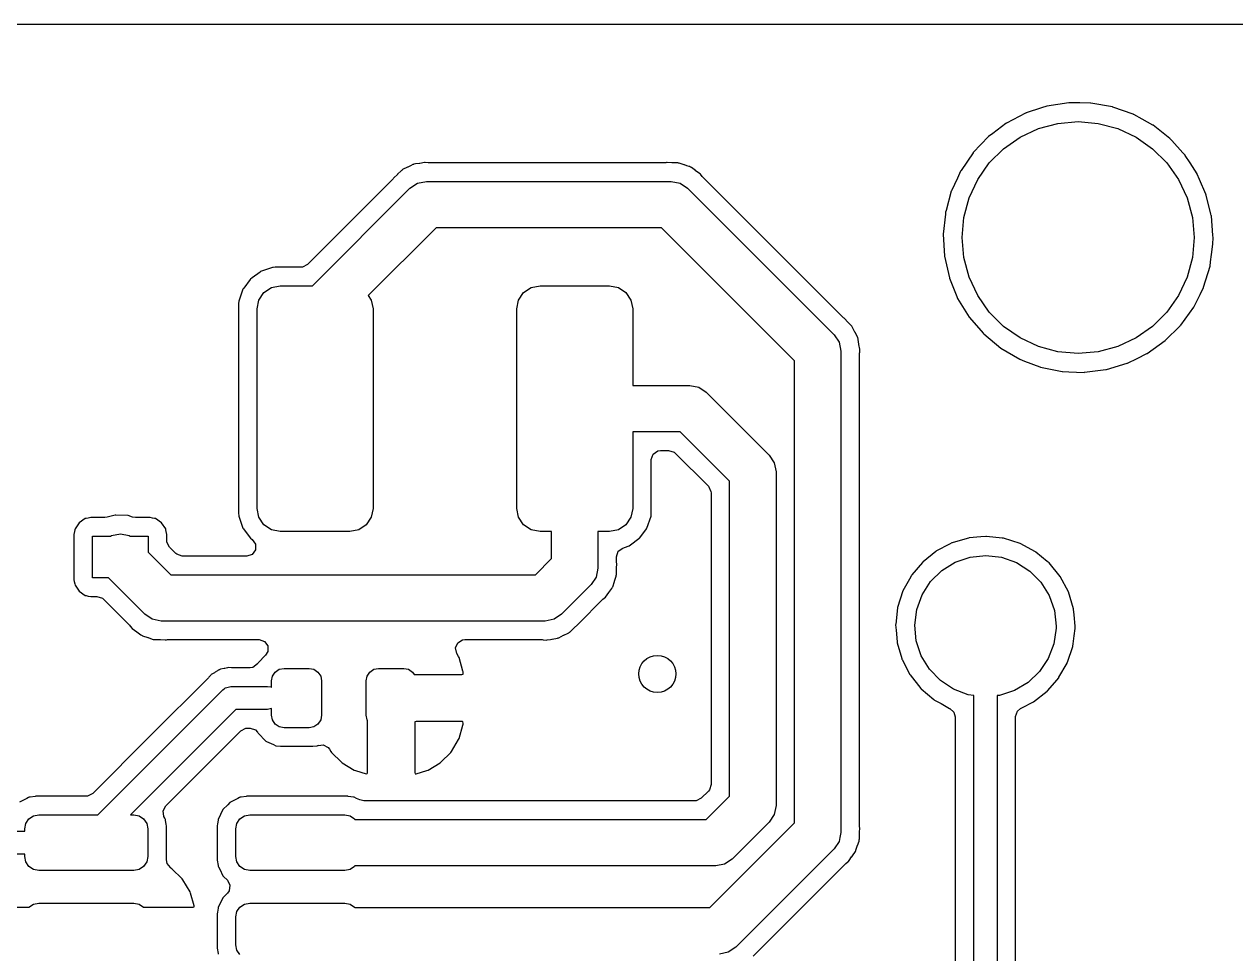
# Model space of a CAD drawing. Extents: x -27 to 355, y -108 to 35.
# Drawn here: x 330.94 to 344.01, y 24.4 to 34.42 of the extents above; entities that cross this region are included whole.
import ezdxf

# ---------------------------------------------------------------- set-up
doc = ezdxf.new("R2010")
doc.units = 0
doc.layers.add('BLACK', color=7, linetype='CONTINUOUS')

msp = doc.modelspace()

# ---------------------------------------------------------------- linework, layer by layer
at = {"layer": 'BLACK', "linetype": 'CONTINUOUS'}
for p, q in [((327.211, 34.4245), (345.626, 34.4245)), ((342.206, 33.5769), (341.97, 33.5408)), ((342.327, 33.5754), (342.206, 33.5769)), ((342.44, 33.5741), (342.327, 33.5754)), ((342.444, 33.574), (342.44, 33.5741)), ((342.44, 33.5741), (342.44, 33.5741)), ((341.74, 33.4649), (341.536, 33.3585)), ((341.743, 33.4667), (341.74, 33.4649)), ((341.747, 33.468), (341.743, 33.4667)), ((341.914, 33.5224), (341.747, 33.468)), ((341.747, 33.468), (341.747, 33.468)), ((341.97, 33.5408), (341.914, 33.5224)), ((342.679, 33.5322), (342.444, 33.574)), ((342.683, 33.5308), (342.679, 33.5322)), ((342.9, 33.4539), (342.683, 33.5308)), ((342.683, 33.5308), (342.683, 33.5308)), ((342.904, 33.4526), (342.9, 33.4539)), ((342.9, 33.4539), (342.9, 33.4539)), ((342.908, 33.4506), (342.904, 33.4526)), ((342.999, 33.4003), (342.908, 33.4506)), ((342.908, 33.4506), (342.908, 33.4506)), ((341.529, 33.3542), (341.388, 33.2482)), ((341.532, 33.3566), (341.529, 33.3542)), ((341.529, 33.3542), (341.529, 33.3542)), ((341.536, 33.3585), (341.532, 33.3566)), ((341.536, 33.3585), (341.536, 33.3585)), ((341.88, 33.2996), (342.09, 33.356)), ((342.09, 33.356), (342.308, 33.375)), ((342.308, 33.375), (342.525, 33.356)), ((342.525, 33.356), (342.735, 33.2996)), ((343.113, 33.3373), (342.999, 33.4003)), ((343.116, 33.3348), (343.113, 33.3373)), ((343.297, 33.192), (343.116, 33.3348)), ((343.116, 33.3348), (343.116, 33.3348)), ((341.341, 33.2134), (341.176, 33.041)), ((341.388, 33.2482), (341.341, 33.2134)), ((341.504, 33.0826), (341.683, 33.2075)), ((341.683, 33.2075), (341.88, 33.2996)), ((342.735, 33.2996), (342.933, 33.2075)), ((342.933, 33.2075), (343.111, 33.0826)), ((343.3, 33.1895), (343.297, 33.192)), ((343.297, 33.192), (343.297, 33.192)), ((343.318, 33.17), (343.3, 33.1895)), ((341.35, 32.9285), (341.504, 33.0826)), ((343.111, 33.0826), (343.265, 32.9285)), ((343.438, 33.0376), (343.318, 33.17)), ((335.205, 32.9242), (335.161, 32.9177)), ((335.208, 32.9247), (335.205, 32.9242)), ((335.258, 32.934), (335.208, 32.9247)), ((335.266, 32.9354), (335.258, 32.934)), ((335.258, 32.934), (335.258, 32.934)), ((335.299, 32.9314), (335.266, 32.9354)), ((335.301, 32.9312), (335.299, 32.9314)), ((335.313, 32.9305), (335.301, 32.9312)), ((337.853, 32.9305), (335.313, 32.9305)), ((337.863, 32.931), (337.853, 32.9305)), ((337.87, 32.9328), (337.863, 32.931)), ((337.877, 32.9325), (337.87, 32.9328)), ((337.928, 32.9306), (337.877, 32.9325)), ((337.877, 32.9325), (337.877, 32.9325)), ((337.931, 32.9305), (337.928, 32.9306)), ((337.985, 32.9305), (337.931, 32.9305)), ((337.991, 32.93), (337.985, 32.9305)), ((337.997, 32.9283), (337.991, 32.93)), ((337.999, 32.9278), (337.997, 32.9283)), ((338.005, 32.9275), (337.999, 32.9278)), ((338.061, 32.9079), (338.005, 32.9275)), ((341.174, 33.0376), (341.045, 32.8478)), ((341.176, 33.041), (341.174, 33.0376)), ((341.174, 33.0376), (341.174, 33.0376)), ((341.225, 32.75), (341.35, 32.9285)), ((343.265, 32.9285), (343.39, 32.75)), ((343.461, 33.013), (343.438, 33.0376)), ((343.463, 33.0096), (343.461, 33.013)), ((343.514, 32.9311), (343.463, 33.0096)), ((343.463, 33.0096), (343.463, 33.0096)), ((343.59, 32.8128), (343.514, 32.9311)), ((334.967, 32.8039), (334.93, 32.7699)), ((334.97, 32.8066), (334.967, 32.8039)), ((335.007, 32.8443), (334.97, 32.8066)), ((335.012, 32.8486), (335.007, 32.8443)), ((335.017, 32.8512), (335.012, 32.8486)), ((335.019, 32.8527), (335.017, 32.8512)), ((335.024, 32.8568), (335.019, 32.8527)), ((335.077, 32.8824), (335.024, 32.8568)), ((335.08, 32.8838), (335.077, 32.8824)), ((335.109, 32.8988), (335.08, 32.8838)), ((335.132, 32.911), (335.109, 32.8988)), ((335.14, 32.9123), (335.132, 32.911)), ((335.146, 32.9154), (335.14, 32.9123)), ((335.161, 32.9177), (335.146, 32.9154)), ((338.064, 32.907), (338.061, 32.9079)), ((338.09, 32.8988), (338.064, 32.907)), ((338.113, 32.8914), (338.09, 32.8988)), ((338.12, 32.8891), (338.113, 32.8914)), ((338.113, 32.8914), (338.113, 32.8914)), ((338.126, 32.885), (338.12, 32.8891)), ((338.133, 32.8826), (338.126, 32.885)), ((338.139, 32.8782), (338.133, 32.8826)), ((338.168, 32.8568), (338.139, 32.8782)), ((338.139, 32.8782), (338.139, 32.8782)), ((338.18, 32.8478), (338.168, 32.8568)), ((338.181, 32.8475), (338.18, 32.8478)), ((338.183, 32.8457), (338.181, 32.8475)), ((338.232, 32.8121), (338.183, 32.8457)), ((338.236, 32.8063), (338.232, 32.8121)), ((338.254, 32.7842), (338.236, 32.8063)), ((341.04, 32.8402), (341.005, 32.7649)), ((341.042, 32.8439), (341.04, 32.8402)), ((341.04, 32.8402), (341.04, 32.8402)), ((341.045, 32.8478), (341.042, 32.8439)), ((343.592, 32.8091), (343.59, 32.8128)), ((343.617, 32.7515), (343.592, 32.8091)), ((343.592, 32.8091), (343.592, 32.8091)), ((334.914, 32.7515), (333.997, 31.8345)), ((334.921, 32.7588), (334.914, 32.7515)), ((334.924, 32.7649), (334.921, 32.7588)), ((334.93, 32.7699), (334.924, 32.7649)), ((334.93, 32.7699), (334.93, 32.7699)), ((335.103, 32.6568), (335.184, 32.711)), ((335.184, 32.711), (335.28, 32.73)), ((335.28, 32.73), (337.92, 32.73)), ((337.92, 32.73), (338.016, 32.711)), ((338.016, 32.711), (338.097, 32.6568)), ((338.262, 32.7755), (338.254, 32.7842)), ((339.771, 31.2661), (338.262, 32.7755)), ((341.005, 32.7649), (340.942, 32.6276)), ((341.133, 32.5525), (341.225, 32.75)), ((343.39, 32.75), (343.482, 32.5525)), ((343.685, 32.594), (343.617, 32.7515)), ((334.051, 31.605), (335.103, 32.6568)), ((338.097, 32.6568), (339.676, 31.0773)), ((340.94, 32.6237), (340.883, 32.4165)), ((340.942, 32.6276), (340.94, 32.6237)), ((341.076, 32.3421), (341.133, 32.5525)), ((343.482, 32.5525), (343.539, 32.3421)), ((343.689, 32.58), (343.685, 32.594)), ((343.74, 32.3778), (343.689, 32.58)), ((340.883, 32.4165), (340.878, 32.3977)), ((340.876, 32.3764), (340.852, 32.1606)), ((340.877, 32.3937), (340.876, 32.3764)), ((340.878, 32.3977), (340.877, 32.3937)), ((340.877, 32.3937), (340.877, 32.3937)), ((341.058, 32.125), (341.076, 32.3421)), ((343.539, 32.3421), (343.558, 32.125)), ((343.743, 32.3627), (343.74, 32.3778)), ((343.744, 32.3587), (343.743, 32.3627)), ((343.761, 32.145), (343.744, 32.3587)), ((343.744, 32.3587), (343.744, 32.3587)), ((335.384, 32.23), (334.653, 31.4997)), ((337.816, 32.23), (335.384, 32.23)), ((339.25, 30.7969), (337.816, 32.23)), ((340.852, 32.1606), (340.866, 31.9224)), ((343.763, 32.125), (343.761, 32.145)), ((341.076, 31.9079), (341.058, 32.125)), ((343.558, 32.125), (343.539, 31.9079)), ((343.746, 31.9413), (343.761, 32.0539)), ((343.761, 32.0539), (343.763, 32.125)), ((340.866, 31.9224), (340.919, 31.6898)), ((341.133, 31.6975), (341.076, 31.9079)), ((343.539, 31.9079), (343.482, 31.6975)), ((343.736, 31.8628), (343.746, 31.9413)), ((333.486, 31.7532), (333.4, 31.6898)), ((333.492, 31.7576), (333.486, 31.7532)), ((333.486, 31.7532), (333.486, 31.7532)), ((333.62, 31.8025), (333.492, 31.7576)), ((333.626, 31.8031), (333.62, 31.8025)), ((333.649, 31.8053), (333.626, 31.8031)), ((333.626, 31.8031), (333.626, 31.8031)), ((333.651, 31.8055), (333.649, 31.8053)), ((333.649, 31.8053), (333.649, 31.8053)), ((333.927, 31.8055), (333.651, 31.8055)), ((333.943, 31.8067), (333.927, 31.8055)), ((333.997, 31.8345), (333.943, 31.8067)), ((343.661, 31.5892), (343.73, 31.8174)), ((343.73, 31.8174), (343.736, 31.8628)), ((333.378, 31.6712), (333.31, 31.5788)), ((333.383, 31.6771), (333.378, 31.6712)), ((333.4, 31.6898), (333.383, 31.6771)), ((340.919, 31.6898), (340.92, 31.686)), ((340.92, 31.686), (340.92, 31.686)), ((340.92, 31.686), (341.001, 31.4874)), ((341.225, 31.5), (341.133, 31.6975)), ((343.482, 31.6975), (343.39, 31.5)), ((333.302, 31.5682), (333.257, 31.4404)), ((333.31, 31.5788), (333.302, 31.5682)), ((333.474, 31.4507), (333.528, 31.5318)), ((333.528, 31.5318), (333.609, 31.586)), ((333.609, 31.586), (333.705, 31.605)), ((333.705, 31.605), (334.051, 31.605)), ((334.653, 31.4997), (334.686, 31.4507)), ((336.274, 31.4507), (336.328, 31.5318)), ((336.328, 31.5318), (336.409, 31.586)), ((336.409, 31.586), (336.505, 31.605)), ((336.505, 31.605), (337.255, 31.605)), ((337.255, 31.605), (337.351, 31.586)), ((337.351, 31.586), (337.432, 31.5318)), ((337.432, 31.5318), (337.486, 31.4507)), ((341.001, 31.4874), (341.008, 31.4688)), ((341.35, 31.3215), (341.225, 31.5)), ((343.39, 31.5), (343.265, 31.3215)), ((343.555, 31.3754), (343.622, 31.5101)), ((343.622, 31.5101), (343.659, 31.5856)), ((343.659, 31.5856), (343.661, 31.5892)), ((343.659, 31.5856), (343.659, 31.5856)), ((333.257, 31.4344), (333.255, 31.4161)), ((333.255, 31.4161), (333.255, 31.4088)), ((333.255, 31.4088), (333.255, 29.1512)), ((333.257, 31.4404), (333.257, 31.4344)), ((333.257, 31.4344), (333.257, 31.4344)), ((333.455, 31.355), (333.474, 31.4507)), ((333.455, 29.205), (333.455, 31.355)), ((334.686, 31.4507), (334.705, 31.355)), ((334.705, 31.355), (334.705, 29.205)), ((336.255, 31.355), (336.274, 31.4507)), ((336.255, 29.205), (336.255, 31.355)), ((337.486, 31.4507), (337.505, 31.355)), ((337.505, 31.355), (337.505, 30.53)), ((341.008, 31.4688), (341.133, 31.2654)), ((343.416, 31.1817), (343.555, 31.3754)), ((339.778, 31.2596), (339.771, 31.2661)), ((339.784, 31.256), (339.778, 31.2596)), ((339.789, 31.2506), (339.784, 31.256)), ((339.823, 31.2137), (339.789, 31.2506)), ((339.789, 31.2506), (339.789, 31.2506)), ((341.133, 31.2654), (341.136, 31.2623)), ((341.136, 31.2623), (341.136, 31.2623)), ((341.136, 31.2623), (341.282, 31.0929)), ((341.504, 31.1674), (341.35, 31.3215)), ((343.265, 31.3215), (343.111, 31.1674)), ((339.826, 31.2109), (339.823, 31.2137)), ((339.864, 31.1733), (339.826, 31.2109)), ((339.868, 31.1683), (339.864, 31.1733)), ((339.871, 31.1633), (339.868, 31.1683)), ((339.872, 31.161), (339.871, 31.1633)), ((339.876, 31.1566), (339.872, 31.161)), ((339.901, 31.1059), (339.876, 31.1566)), ((339.902, 31.1033), (339.901, 31.1059)), ((339.903, 31.1005), (339.902, 31.1033)), ((339.931, 31.0481), (339.903, 31.1005)), ((341.282, 31.0929), (341.289, 31.0851)), ((341.683, 31.0425), (341.504, 31.1674)), ((343.111, 31.1674), (342.933, 31.0425)), ((343.247, 31.0133), (343.408, 31.1735)), ((343.408, 31.1735), (343.413, 31.1788)), ((343.413, 31.1788), (343.416, 31.1817)), ((339.676, 31.0773), (339.73, 30.9962)), ((339.73, 30.9962), (339.75, 30.9005)), ((339.932, 31.041), (339.931, 31.0481)), ((339.935, 31.0344), (339.932, 31.041)), ((339.936, 31.0271), (339.935, 31.0344)), ((339.944, 30.976), (339.936, 31.0271)), ((339.944, 30.9729), (339.944, 30.976)), ((339.954, 30.9221), (339.944, 30.9729)), ((341.289, 31.0851), (341.473, 30.9327)), ((341.88, 30.9504), (341.683, 31.0425)), ((342.933, 31.0425), (342.735, 30.9504)), ((343.053, 30.8748), (343.247, 31.0133)), ((339.75, 30.9005), (339.75, 25.7103)), ((339.95, 30.8679), (339.951, 30.8795)), ((339.95, 25.7768), (339.95, 30.8679)), ((339.951, 30.8795), (339.952, 30.8906)), ((339.952, 30.8906), (339.955, 30.9148)), ((339.955, 30.9148), (339.954, 30.9221)), ((339.954, 30.9221), (339.954, 30.9221)), ((341.473, 30.9327), (341.679, 30.8124)), ((342.09, 30.894), (341.88, 30.9504)), ((342.308, 30.875), (342.09, 30.894)), ((342.525, 30.894), (342.308, 30.875)), ((342.735, 30.9504), (342.525, 30.894)), ((342.943, 30.821), (343.049, 30.873)), ((343.049, 30.873), (343.053, 30.8748)), ((343.049, 30.873), (343.049, 30.873)), ((339.25, 25.8138), (339.25, 30.7969)), ((341.679, 30.8124), (341.728, 30.7936)), ((341.728, 30.7936), (341.895, 30.7296)), ((341.895, 30.7296), (341.901, 30.7273)), ((341.901, 30.7273), (341.905, 30.7265)), ((341.905, 30.7265), (341.905, 30.7265)), ((341.905, 30.7265), (341.92, 30.7235)), ((341.92, 30.7235), (342.135, 30.6798)), ((342.378, 30.6715), (342.606, 30.7008)), ((342.606, 30.7008), (342.61, 30.7013)), ((342.606, 30.7008), (342.606, 30.7008)), ((342.61, 30.7013), (342.614, 30.7025)), ((342.614, 30.7025), (342.835, 30.7687)), ((342.614, 30.7025), (342.614, 30.7025)), ((342.835, 30.7687), (342.839, 30.7699)), ((342.835, 30.7687), (342.835, 30.7687)), ((342.839, 30.7699), (342.943, 30.821)), ((342.135, 30.6798), (342.139, 30.6796)), ((342.139, 30.6796), (342.139, 30.6796)), ((342.139, 30.6796), (342.209, 30.6771)), ((342.209, 30.6771), (342.374, 30.671)), ((342.374, 30.671), (342.378, 30.6715)), ((342.378, 30.6715), (342.378, 30.6715)), ((337.505, 30.53), (338.12, 30.53)), ((338.12, 30.53), (338.216, 30.511)), ((338.216, 30.511), (338.297, 30.4568)), ((338.297, 30.4568), (338.977, 29.7768)), ((338.016, 30.03), (337.505, 30.03)), ((337.505, 30.03), (337.505, 29.205)), ((338.55, 29.4964), (338.016, 30.03)), ((337.705, 29.7305), (337.724, 29.7887)), ((337.724, 29.7887), (337.774, 29.8247)), ((337.774, 29.8247), (337.804, 29.8295)), ((337.804, 29.8295), (337.892, 29.8295)), ((337.892, 29.8295), (337.951, 29.8106)), ((337.951, 29.8106), (337.962, 29.8005)), ((337.962, 29.8005), (338.321, 29.4424)), ((337.705, 29.1512), (337.705, 29.7305)), ((338.977, 29.7768), (339.031, 29.6957)), ((339.031, 29.6957), (339.05, 29.6)), ((339.05, 29.6), (339.05, 26)), ((338.321, 29.4424), (338.348, 29.3879)), ((338.55, 26.1036), (338.55, 29.4964)), ((338.348, 29.3879), (338.349, 29.3724)), ((338.349, 29.3724), (338.349, 26.2276)), ((331.93, 29.1328), (331.923, 29.1309)), ((332.065, 29.1275), (331.93, 29.1328)), ((333.255, 29.1512), (333.255, 29.1489)), ((333.255, 29.1489), (333.255, 29.1489)), ((333.255, 29.1489), (333.257, 29.1278)), ((333.474, 29.1093), (333.455, 29.205)), ((334.705, 29.205), (334.686, 29.1093)), ((336.274, 29.1093), (336.255, 29.205)), ((337.505, 29.205), (337.486, 29.1093)), ((337.703, 29.1278), (337.705, 29.1489)), ((337.705, 29.1489), (337.705, 29.1512)), ((337.705, 29.1489), (337.705, 29.1489)), ((331.535, 29.0496), (331.491, 28.9832)), ((331.602, 29.0939), (331.535, 29.0496)), ((331.611, 29.0958), (331.602, 29.0939)), ((331.634, 29.1003), (331.611, 29.0958)), ((331.611, 29.0958), (331.611, 29.0958)), ((331.66, 29.1055), (331.634, 29.1003)), ((331.814, 29.1055), (331.66, 29.1055)), ((331.839, 29.1088), (331.814, 29.1055)), ((331.923, 29.1309), (331.839, 29.1088)), ((331.923, 29.1309), (331.923, 29.1309)), ((332.112, 29.1111), (332.065, 29.1275)), ((332.145, 29.1055), (332.112, 29.1111)), ((332.3, 29.1055), (332.145, 29.1055)), ((332.326, 29.1003), (332.3, 29.1055)), ((332.349, 29.0958), (332.326, 29.1003)), ((332.358, 29.0939), (332.349, 29.0958)), ((332.349, 29.0958), (332.349, 29.0958)), ((332.425, 29.0496), (332.358, 29.0939)), ((332.469, 28.9832), (332.425, 29.0496)), ((333.257, 29.1278), (333.257, 29.1196)), ((333.257, 29.1196), (333.302, 28.9918)), ((333.528, 29.0282), (333.474, 29.1093)), ((333.609, 28.974), (333.528, 29.0282)), ((334.632, 29.0282), (334.551, 28.974)), ((334.686, 29.1093), (334.632, 29.0282)), ((336.328, 29.0282), (336.274, 29.1093)), ((336.409, 28.974), (336.328, 29.0282)), ((337.432, 29.0282), (337.351, 28.974)), ((337.486, 29.1093), (337.432, 29.0282)), ((337.658, 28.9918), (337.703, 29.1196)), ((337.703, 29.1196), (337.703, 29.1278)), ((331.486, 28.9556), (331.479, 28.9247)), ((331.479, 28.9247), (331.479, 28.4353)), ((331.489, 28.9737), (331.486, 28.9556)), ((331.491, 28.9832), (331.489, 28.9737)), ((331.489, 28.9737), (331.489, 28.9737)), ((331.68, 28.455), (331.68, 28.905)), ((331.68, 28.905), (331.875, 28.905)), ((331.875, 28.905), (331.884, 28.911)), ((331.884, 28.911), (331.98, 28.93)), ((331.98, 28.93), (332.076, 28.911)), ((332.076, 28.911), (332.085, 28.905)), ((332.085, 28.905), (332.28, 28.905)), ((332.28, 28.905), (332.28, 28.7336)), ((332.471, 28.9737), (332.469, 28.9832)), ((332.474, 28.9556), (332.471, 28.9737)), ((332.471, 28.9737), (332.471, 28.9737)), ((332.481, 28.9247), (332.474, 28.9556)), ((332.481, 28.8576), (332.481, 28.9247)), ((333.302, 28.9918), (333.307, 28.9859)), ((333.307, 28.9859), (333.307, 28.9859)), ((333.307, 28.9859), (333.369, 28.9016)), ((333.369, 28.9016), (333.383, 28.8828)), ((333.383, 28.8828), (333.401, 28.8691)), ((333.705, 28.955), (333.609, 28.974)), ((334.455, 28.955), (333.705, 28.955)), ((334.551, 28.974), (334.455, 28.955)), ((336.505, 28.955), (336.409, 28.974)), ((336.63, 28.955), (336.505, 28.955)), ((336.63, 28.6636), (336.63, 28.955)), ((337.255, 28.955), (337.13, 28.955)), ((337.13, 28.955), (337.13, 28.56)), ((337.351, 28.974), (337.255, 28.955)), ((337.481, 28.8118), (337.571, 28.8784)), ((337.571, 28.8784), (337.577, 28.8828)), ((337.577, 28.8828), (337.591, 28.9016)), ((337.591, 28.9016), (337.653, 28.9859)), ((337.653, 28.9859), (337.658, 28.9918)), ((337.653, 28.9859), (337.653, 28.9859)), ((341.126, 28.885), (341.059, 28.8652)), ((341.131, 28.8855), (341.126, 28.885)), ((341.26, 28.8972), (341.131, 28.8855)), ((341.131, 28.8855), (341.131, 28.8855)), ((341.314, 28.9021), (341.26, 28.8972)), ((341.319, 28.9016), (341.314, 28.9021)), ((341.49, 28.8837), (341.319, 28.9016)), ((341.319, 28.9016), (341.319, 28.9016)), ((341.502, 28.8824), (341.49, 28.8837)), ((341.682, 28.8266), (341.502, 28.8824)), ((332.482, 28.8421), (332.481, 28.8576)), ((332.509, 28.7876), (332.482, 28.8421)), ((332.578, 28.7195), (332.509, 28.7876)), ((333.437, 28.7582), (333.4, 28.709)), ((333.401, 28.8691), (333.437, 28.8194)), ((333.437, 28.8194), (333.437, 28.7582)), ((337.33, 28.6839), (337.349, 28.742)), ((337.349, 28.742), (337.397, 28.7773)), ((337.397, 28.7773), (337.416, 28.784)), ((337.416, 28.784), (337.468, 28.8024)), ((337.468, 28.8024), (337.481, 28.8118)), ((340.774, 28.7412), (340.635, 28.629)), ((340.778, 28.7443), (340.774, 28.7412)), ((340.774, 28.7412), (340.774, 28.7412)), ((340.782, 28.7465), (340.778, 28.7443)), ((340.919, 28.8178), (340.782, 28.7465)), ((340.782, 28.7465), (340.782, 28.7465)), ((340.945, 28.8317), (340.919, 28.8178)), ((340.95, 28.8331), (340.945, 28.8317)), ((341.059, 28.8652), (340.95, 28.8331)), ((340.95, 28.8331), (340.95, 28.8331)), ((341.848, 28.7368), (341.682, 28.8266)), ((332.28, 28.7336), (332.524, 28.49)), ((332.589, 28.7094), (332.578, 28.7195)), ((332.648, 28.6905), (332.589, 28.7094)), ((333.343, 28.6905), (332.648, 28.6905)), ((333.4, 28.709), (333.343, 28.6905)), ((336.456, 28.49), (336.63, 28.6636)), ((337.33, 28.6266), (337.33, 28.6839)), ((337.331, 28.6168), (337.33, 28.6266)), ((337.333, 28.61), (337.331, 28.6168)), ((337.331, 28.5568), (337.333, 28.61)), ((340.628, 28.6223), (340.514, 28.4874)), ((340.631, 28.626), (340.628, 28.6223)), ((340.628, 28.6223), (340.628, 28.6223)), ((340.635, 28.629), (340.631, 28.626)), ((340.838, 28.5355), (340.983, 28.6245)), ((340.983, 28.6245), (341.144, 28.6792)), ((341.144, 28.6792), (341.313, 28.697)), ((341.313, 28.697), (341.482, 28.6769)), ((341.482, 28.6769), (341.642, 28.6199)), ((341.642, 28.6199), (341.785, 28.5289)), ((341.852, 28.7337), (341.848, 28.7368)), ((341.975, 28.6318), (341.852, 28.7337)), ((341.852, 28.7337), (341.852, 28.7337)), ((341.994, 28.6165), (341.975, 28.6318)), ((342.113, 28.4702), (341.994, 28.6165)), ((332.524, 28.49), (336.456, 28.49)), ((337.13, 28.56), (337.111, 28.4643)), ((337.328, 28.4833), (337.33, 28.4887)), ((337.328, 28.4807), (337.328, 28.4833)), ((337.328, 28.4746), (337.328, 28.4807)), ((337.33, 28.5485), (337.331, 28.5524)), ((337.33, 28.4953), (337.33, 28.5485)), ((337.33, 28.4887), (337.33, 28.4953)), ((337.331, 28.5524), (337.331, 28.5568)), ((340.509, 28.4814), (340.507, 28.4772)), ((340.514, 28.4874), (340.509, 28.4814)), ((340.717, 28.4166), (340.838, 28.5355)), ((341.785, 28.5289), (341.905, 28.4083)), ((331.479, 28.4353), (331.483, 28.4174)), ((331.483, 28.4174), (331.488, 28.3906)), ((331.488, 28.3906), (331.491, 28.3768)), ((331.491, 28.3768), (331.535, 28.3104)), ((331.851, 28.455), (331.68, 28.455)), ((332.243, 28.0632), (331.851, 28.455)), ((337.057, 28.3832), (336.737, 28.0632)), ((337.111, 28.4643), (337.057, 28.3832)), ((337.057, 28.3832), (337.057, 28.3832)), ((337.283, 28.3468), (337.285, 28.3536)), ((337.285, 28.3536), (337.289, 28.3596)), ((337.289, 28.3596), (337.307, 28.4159)), ((337.307, 28.4159), (337.308, 28.4188)), ((337.308, 28.4188), (337.328, 28.4746)), ((340.502, 28.4676), (340.419, 28.316)), ((340.507, 28.4772), (340.502, 28.4676)), ((340.507, 28.4772), (340.507, 28.4772)), ((340.625, 28.2738), (340.717, 28.4166)), ((341.905, 28.4083), (341.995, 28.2642)), ((342.202, 28.3036), (342.113, 28.4702)), ((331.535, 28.3104), (331.602, 28.2661)), ((331.602, 28.2661), (331.611, 28.2642)), ((331.611, 28.2642), (331.611, 28.2642)), ((331.611, 28.2642), (331.634, 28.2597)), ((331.634, 28.2597), (331.66, 28.2545)), ((331.66, 28.2545), (331.727, 28.2545)), ((331.727, 28.2545), (331.786, 28.2356)), ((331.786, 28.2356), (331.797, 28.2255)), ((331.797, 28.2255), (332.078, 27.9445)), ((336.926, 27.9685), (337.175, 28.2184)), ((337.175, 28.2184), (337.184, 28.2261)), ((337.184, 28.2261), (337.197, 28.2364)), ((337.197, 28.2364), (337.212, 28.2481)), ((337.212, 28.2481), (337.246, 28.2967)), ((337.246, 28.2967), (337.248, 28.2993)), ((337.248, 28.2993), (337.278, 28.3409)), ((337.278, 28.3409), (337.283, 28.3468)), ((337.278, 28.3409), (337.278, 28.3409)), ((340.419, 28.316), (340.361, 28.1361)), ((340.567, 28.1142), (340.625, 28.2738)), ((341.995, 28.2642), (342.051, 28.1038)), ((342.256, 28.1229), (342.202, 28.3036)), ((340.361, 28.1361), (340.353, 28.0616)), ((340.546, 27.9456), (340.567, 28.1142)), ((342.051, 28.1038), (342.07, 27.935)), ((342.257, 28.118), (342.256, 28.1229)), ((342.263, 28.0569), (342.257, 28.118)), ((342.257, 28.118), (342.257, 28.118)), ((332.324, 28.009), (332.243, 28.0632)), ((332.42, 27.99), (332.324, 28.009)), ((336.56, 27.99), (332.42, 27.99)), ((336.656, 28.009), (336.56, 27.99)), ((336.737, 28.0632), (336.656, 28.009)), ((336.916, 27.9551), (336.919, 27.9612)), ((336.919, 27.9612), (336.926, 27.9685)), ((340.341, 27.9574), (340.34, 27.9485)), ((340.353, 28.0616), (340.341, 27.9574)), ((342.275, 27.935), (342.263, 28.0569)), ((332.078, 27.9445), (332.086, 27.9358)), ((332.086, 27.9358), (332.108, 27.9079)), ((332.108, 27.9079), (332.157, 27.8743)), ((332.157, 27.8743), (332.159, 27.8725)), ((332.159, 27.8725), (332.201, 27.8418)), ((332.201, 27.8418), (332.201, 27.8418)), ((332.201, 27.8418), (332.207, 27.8374)), ((332.207, 27.8374), (332.214, 27.835)), ((332.214, 27.835), (332.22, 27.8309)), ((332.22, 27.8309), (332.276, 27.813)), ((336.708, 27.809), (336.76, 27.8362)), ((336.76, 27.8362), (336.763, 27.8376)), ((336.763, 27.8376), (336.809, 27.86)), ((336.809, 27.86), (336.816, 27.8632)), ((336.809, 27.86), (336.809, 27.86)), ((336.816, 27.8632), (336.821, 27.8673)), ((336.821, 27.8673), (336.823, 27.8688)), ((336.823, 27.8688), (336.828, 27.8714)), ((336.828, 27.8714), (336.833, 27.8757)), ((336.833, 27.8757), (336.87, 27.9134)), ((336.87, 27.9134), (336.873, 27.9161)), ((336.873, 27.9161), (336.91, 27.9501)), ((336.91, 27.9501), (336.916, 27.9551)), ((336.91, 27.9501), (336.91, 27.9501)), ((340.34, 27.9485), (340.345, 27.8911)), ((340.345, 27.8911), (340.356, 27.7657)), ((340.562, 27.7766), (340.546, 27.9456)), ((342.069, 27.9137), (342.046, 27.7455)), ((342.07, 27.935), (342.069, 27.9137)), ((342.254, 27.7444), (342.265, 27.8323)), ((342.265, 27.8323), (342.274, 27.908)), ((342.274, 27.9233), (342.275, 27.935)), ((342.274, 27.9154), (342.274, 27.9233)), ((342.274, 27.908), (342.274, 27.9154)), ((332.276, 27.813), (332.279, 27.8121)), ((332.279, 27.8121), (332.287, 27.8091)), ((332.287, 27.8091), (332.335, 27.7925)), ((332.335, 27.7925), (332.341, 27.7922)), ((332.341, 27.7922), (332.343, 27.7917)), ((332.343, 27.7917), (332.349, 27.79)), ((332.349, 27.79), (332.355, 27.7895)), ((332.355, 27.7895), (332.409, 27.7895)), ((332.409, 27.7895), (332.412, 27.7894)), ((332.412, 27.7894), (332.463, 27.7875)), ((332.463, 27.7875), (332.463, 27.7875)), ((332.463, 27.7875), (332.47, 27.7872)), ((332.47, 27.7872), (332.477, 27.789)), ((332.477, 27.789), (332.487, 27.7895)), ((332.487, 27.7895), (333.476, 27.7895)), ((333.476, 27.7895), (333.534, 27.7706)), ((333.534, 27.7706), (333.57, 27.7211)), ((333.57, 27.7211), (333.57, 27.6599)), ((335.594, 27.6998), (335.618, 27.756)), ((335.608, 27.6401), (335.594, 27.6998)), ((335.618, 27.756), (335.671, 27.7871)), ((335.671, 27.7871), (335.693, 27.7895)), ((335.693, 27.7895), (336.527, 27.7895)), ((336.527, 27.7895), (336.539, 27.7888)), ((336.539, 27.7888), (336.574, 27.7846)), ((336.574, 27.7846), (336.582, 27.786)), ((336.582, 27.786), (336.617, 27.7925)), ((336.582, 27.786), (336.582, 27.786)), ((336.617, 27.7925), (336.632, 27.7953)), ((336.632, 27.7953), (336.635, 27.7958)), ((336.635, 27.7958), (336.694, 27.8046)), ((336.694, 27.8046), (336.7, 27.8077)), ((336.7, 27.8077), (336.708, 27.809)), ((340.356, 27.7657), (340.356, 27.7604)), ((340.356, 27.7604), (340.358, 27.7558)), ((340.358, 27.7558), (340.358, 27.7558)), ((340.358, 27.7558), (340.407, 27.5848)), ((340.616, 27.6154), (340.562, 27.7766)), ((342.046, 27.7455), (341.985, 27.5867)), ((342.193, 27.5465), (342.249, 27.7161)), ((342.249, 27.7161), (342.251, 27.7207)), ((342.249, 27.7161), (342.249, 27.7161)), ((342.251, 27.7207), (342.254, 27.7444)), ((333.546, 27.6205), (333.466, 27.5404)), ((333.57, 27.6599), (333.546, 27.6205)), ((335.627, 27.6078), (335.608, 27.6401)), ((335.632, 27.5964), (335.627, 27.6078)), ((335.674, 27.4512), (335.632, 27.5964)), ((340.407, 27.5848), (340.408, 27.579)), ((340.408, 27.579), (340.41, 27.5747)), ((340.41, 27.5747), (340.492, 27.4154)), ((340.704, 27.4701), (340.616, 27.6154)), ((341.985, 27.5867), (341.891, 27.4452)), ((333.001, 27.4373), (332.994, 27.4326)), ((333.026, 27.4546), (333.001, 27.4373)), ((333.033, 27.4596), (333.026, 27.4546)), ((333.026, 27.4546), (333.026, 27.4546)), ((333.041, 27.4618), (333.033, 27.4596)), ((333.046, 27.4643), (333.041, 27.4618)), ((333.052, 27.4663), (333.046, 27.4643)), ((333.059, 27.4706), (333.052, 27.4663)), ((333.098, 27.4773), (333.059, 27.4706)), ((333.106, 27.4792), (333.098, 27.4773)), ((333.135, 27.487), (333.106, 27.4792)), ((333.144, 27.4893), (333.135, 27.487)), ((333.135, 27.487), (333.135, 27.487)), ((333.179, 27.4862), (333.144, 27.4893)), ((333.182, 27.4859), (333.179, 27.4862)), ((333.191, 27.4855), (333.182, 27.4859)), ((333.378, 27.4855), (333.191, 27.4855)), ((333.41, 27.4909), (333.378, 27.4855)), ((333.459, 27.5277), (333.41, 27.4909)), ((333.462, 27.5326), (333.459, 27.5277)), ((333.466, 27.5404), (333.462, 27.5326)), ((333.62, 27.3967), (333.65, 27.4405)), ((333.65, 27.4405), (333.693, 27.4697)), ((333.693, 27.4697), (333.745, 27.48)), ((333.745, 27.48), (334.015, 27.48)), ((334.015, 27.48), (334.067, 27.4697)), ((334.067, 27.4697), (334.11, 27.4405)), ((334.11, 27.4405), (334.14, 27.3967)), ((334.64, 27.3967), (334.67, 27.4405)), ((334.67, 27.4405), (334.713, 27.4697)), ((334.713, 27.4697), (334.765, 27.48)), ((334.765, 27.48), (335.035, 27.48)), ((335.035, 27.48), (335.087, 27.4697)), ((335.087, 27.4697), (335.13, 27.4405)), ((335.13, 27.4405), (335.148, 27.414)), ((335.676, 27.4413), (335.674, 27.4512)), ((335.677, 27.4237), (335.676, 27.4413)), ((340.822, 27.3479), (340.704, 27.4701)), ((341.891, 27.4452), (341.768, 27.328)), ((342.101, 27.3834), (342.189, 27.5374)), ((342.189, 27.5374), (342.191, 27.5416)), ((342.189, 27.5374), (342.189, 27.5374)), ((342.191, 27.5416), (342.193, 27.5465)), ((332.929, 27.3771), (332.303, 26.7506)), ((332.935, 27.3834), (332.929, 27.3771)), ((332.954, 27.4066), (332.935, 27.3834)), ((332.96, 27.4132), (332.954, 27.4066)), ((332.994, 27.4326), (332.96, 27.4132)), ((333.61, 27.345), (333.62, 27.3967)), ((333.61, 27.2737), (333.61, 27.345)), ((334.14, 27.3967), (334.15, 27.345)), ((334.15, 27.345), (334.15, 26.975)), ((334.63, 27.345), (334.64, 27.3967)), ((334.63, 26.975), (334.63, 27.345)), ((335.148, 27.414), (335.662, 27.414)), ((335.662, 27.414), (335.675, 27.4181)), ((335.675, 27.4181), (335.677, 27.4207)), ((335.677, 27.4207), (335.677, 27.4237)), ((340.492, 27.4154), (340.492, 27.4154)), ((340.492, 27.4154), (340.495, 27.4111)), ((340.495, 27.4111), (340.612, 27.2632)), ((340.964, 27.2548), (340.822, 27.3479)), ((341.768, 27.328), (341.622, 27.2411)), ((341.978, 27.2383), (342.056, 27.3289)), ((342.056, 27.3289), (342.098, 27.3775)), ((342.098, 27.3775), (342.101, 27.3834)), ((331.736, 25.9), (333.084, 27.2484)), ((333.084, 27.2484), (333.102, 27.2617)), ((333.102, 27.2617), (333.105, 27.2652)), ((333.105, 27.2652), (333.108, 27.266)), ((333.108, 27.266), (333.113, 27.2699)), ((333.113, 27.2699), (333.143, 27.2763)), ((333.143, 27.2763), (333.172, 27.285)), ((333.172, 27.285), (333.565, 27.285)), ((333.565, 27.285), (333.601, 27.2799)), ((333.601, 27.2799), (333.61, 27.2737)), ((340.612, 27.2632), (340.615, 27.26)), ((340.615, 27.26), (340.615, 27.26)), ((340.615, 27.26), (340.752, 27.144)), ((341.123, 27.1956), (340.964, 27.2548)), ((341.183, 27.1877), (341.123, 27.1956)), ((341.183, 22.2313), (341.183, 27.1877)), ((341.461, 27.1886), (341.433, 27.186)), ((341.433, 27.186), (341.433, 22.1795)), ((341.622, 27.2411), (341.461, 27.1886)), ((341.826, 27.1184), (341.974, 27.2346)), ((341.974, 27.2346), (341.978, 27.2383)), ((341.978, 27.2383), (341.978, 27.2383)), ((333.61, 27.0482), (333.565, 27.035)), ((333.61, 26.975), (333.61, 27.0482)), ((340.752, 27.144), (340.752, 27.144)), ((340.752, 27.144), (340.756, 27.1408)), ((340.756, 27.1408), (340.76, 27.1385)), ((340.76, 27.1385), (340.76, 27.1385)), ((340.76, 27.1385), (340.829, 27.0995)), ((340.829, 27.0995), (340.92, 27.0487)), ((340.92, 27.0487), (340.923, 27.0478)), ((340.923, 27.0478), (340.968, 27.0076)), ((341.652, 27.0183), (341.687, 27.0485)), ((341.687, 27.0485), (341.702, 27.0557)), ((341.702, 27.0557), (341.826, 27.1184)), ((333.224, 27.035), (332.089, 25.9)), ((333.565, 27.035), (333.224, 27.035)), ((333.62, 26.9233), (333.61, 26.975)), ((333.65, 26.8795), (333.62, 26.9233)), ((334.14, 26.9233), (334.11, 26.8795)), ((334.15, 26.975), (334.14, 26.9233)), ((334.64, 26.9233), (334.63, 26.975)), ((334.646, 26.9148), (334.64, 26.9233)), ((334.646, 26.3549), (334.646, 26.9148)), ((340.968, 27.0076), (340.982, 26.9575)), ((340.982, 26.9575), (340.982, 22.3554)), ((341.633, 26.9601), (341.652, 27.0183)), ((341.633, 22.1981), (341.633, 26.9601)), ((332.866, 26.3928), (333.278, 26.8055)), ((333.278, 26.8055), (333.333, 26.8333)), ((333.333, 26.8333), (333.348, 26.8345)), ((333.348, 26.8345), (333.378, 26.8345)), ((333.378, 26.8345), (333.436, 26.8156)), ((333.436, 26.8156), (333.459, 26.7923)), ((333.459, 26.7923), (333.462, 26.7874)), ((333.462, 26.7874), (333.466, 26.7796)), ((333.693, 26.8503), (333.65, 26.8795)), ((333.745, 26.84), (333.693, 26.8503)), ((334.015, 26.84), (333.745, 26.84)), ((334.067, 26.8503), (334.015, 26.84)), ((334.11, 26.8795), (334.067, 26.8503)), ((335.157, 26.9019), (335.154, 26.8978)), ((335.154, 26.8978), (335.154, 26.3557)), ((335.17, 26.906), (335.157, 26.9019)), ((335.668, 26.906), (335.17, 26.906)), ((335.632, 26.7236), (335.674, 26.8688)), ((335.671, 26.9054), (335.668, 26.906)), ((335.673, 26.9033), (335.671, 26.9054)), ((335.676, 26.8904), (335.673, 26.9033)), ((335.674, 26.8688), (335.676, 26.8787)), ((335.676, 26.8787), (335.676, 26.8904)), ((332.303, 26.7506), (331.682, 26.1295)), ((333.466, 26.7796), (333.55, 26.6959)), ((333.55, 26.6959), (333.557, 26.6923)), ((333.557, 26.6923), (333.557, 26.6923)), ((333.557, 26.6923), (333.63, 26.6583)), ((333.63, 26.6583), (333.657, 26.6459)), ((334.11, 26.6491), (334.117, 26.6513)), ((334.117, 26.6513), (334.118, 26.6493)), ((334.118, 26.6493), (334.168, 26.6554)), ((334.168, 26.6554), (334.222, 26.6258)), ((335.55, 26.5831), (335.627, 26.7122)), ((335.627, 26.7122), (335.632, 26.7236)), ((333.657, 26.6459), (333.706, 26.6395)), ((333.706, 26.6395), (334.054, 26.6395)), ((334.054, 26.6395), (334.103, 26.6459)), ((334.103, 26.6459), (334.11, 26.6491)), ((334.222, 26.6258), (334.235, 26.6087)), ((334.235, 26.6087), (334.25, 26.5831)), ((334.25, 26.5831), (334.257, 26.5734)), ((334.257, 26.5734), (334.363, 26.4673)), ((335.437, 26.4673), (335.543, 26.5734)), ((335.543, 26.5734), (335.55, 26.5831)), ((332.469, 25.9964), (332.866, 26.3928)), ((334.363, 26.4673), (334.373, 26.4597)), ((334.373, 26.4597), (334.502, 26.3834)), ((335.298, 26.3834), (335.427, 26.4597)), ((335.427, 26.4597), (335.437, 26.4673)), ((334.502, 26.3834), (334.514, 26.3785)), ((334.514, 26.3785), (334.631, 26.3444)), ((334.631, 26.3444), (334.643, 26.3447)), ((334.643, 26.3447), (334.646, 26.3549)), ((335.154, 26.3557), (335.158, 26.3443)), ((335.158, 26.3443), (335.168, 26.3441)), ((335.168, 26.3441), (335.286, 26.3785)), ((335.286, 26.3785), (335.298, 26.3834)), ((331.682, 26.1295), (331.627, 26.1017)), ((338.321, 26.1576), (338.242, 26.0795)), ((338.331, 26.1694), (338.321, 26.1576)), ((338.349, 26.2276), (338.331, 26.1694)), ((330.973, 26.0781), (330.893, 26.0389)), ((330.991, 26.087), (330.973, 26.0781)), ((330.998, 26.0904), (330.991, 26.087)), ((330.991, 26.087), (330.991, 26.087)), ((331.005, 26.0915), (330.998, 26.0904)), ((331.006, 26.0915), (331.005, 26.0915)), ((331.063, 26.1), (331.006, 26.0915)), ((331.067, 26.1005), (331.063, 26.1)), ((331.063, 26.1), (331.063, 26.1)), ((331.612, 26.1005), (331.067, 26.1005)), ((331.627, 26.1017), (331.612, 26.1005)), ((333.14, 26.0102), (333.086, 25.9564)), ((333.162, 26.0331), (333.14, 26.0102)), ((333.168, 26.0389), (333.162, 26.0331)), ((333.248, 26.0781), (333.168, 26.0389)), ((333.266, 26.087), (333.248, 26.0781)), ((333.273, 26.0904), (333.266, 26.087)), ((333.266, 26.087), (333.266, 26.087)), ((333.28, 26.0915), (333.273, 26.0904)), ((333.281, 26.0915), (333.28, 26.0915)), ((333.338, 26.1), (333.281, 26.0915)), ((333.342, 26.1005), (333.338, 26.1)), ((333.338, 26.1), (333.338, 26.1)), ((334.433, 26.1005), (333.342, 26.1005)), ((334.437, 26.1), (334.433, 26.1005)), ((334.494, 26.0916), (334.437, 26.1)), ((334.437, 26.1), (334.437, 26.1)), ((334.502, 26.0905), (334.494, 26.0916)), ((334.494, 26.0916), (334.494, 26.0916)), ((334.528, 26.0777), (334.502, 26.0905)), ((334.563, 26.0606), (334.528, 26.0777)), ((334.606, 26.0505), (334.563, 26.0606)), ((338.172, 26.0505), (334.606, 26.0505)), ((338.188, 26.0517), (338.172, 26.0505)), ((338.242, 26.0795), (338.188, 26.0517)), ((338.296, 25.85), (338.55, 26.1036)), ((339.05, 26), (339.031, 25.9043)), ((330.994, 25.8561), (331.043, 25.8886)), ((331.043, 25.8886), (331.1, 25.9)), ((331.1, 25.9), (331.736, 25.9)), ((332.089, 25.9), (332.125, 25.9)), ((332.125, 25.9), (332.182, 25.8886)), ((332.182, 25.8886), (332.231, 25.8561)), ((332.442, 25.9433), (332.469, 25.9964)), ((332.45, 25.8827), (332.442, 25.9433)), ((332.459, 25.8658), (332.45, 25.8827)), ((333.086, 25.9564), (333.034, 25.8515)), ((333.269, 25.8561), (333.318, 25.8886)), ((333.318, 25.8886), (333.375, 25.9)), ((333.375, 25.9), (334.4, 25.9)), ((334.4, 25.9), (334.457, 25.8886)), ((334.457, 25.8886), (334.506, 25.8561)), ((339.031, 25.9043), (338.977, 25.8232)), ((330.95, 25.75), (330.961, 25.8074)), ((330.95, 25.725), (330.95, 25.75)), ((330.961, 25.8074), (330.994, 25.8561)), ((332.231, 25.8561), (332.264, 25.8074)), ((332.264, 25.8074), (332.275, 25.75)), ((332.275, 25.75), (332.275, 25.45)), ((332.465, 25.8521), (332.459, 25.8658)), ((332.466, 25.8445), (332.465, 25.8521)), ((332.474, 25.7952), (332.466, 25.8445)), ((332.466, 25.8445), (332.466, 25.8445)), ((332.476, 25.7832), (332.474, 25.7952)), ((332.476, 25.4168), (332.476, 25.7832)), ((333.028, 25.8048), (333.024, 25.7832)), ((333.024, 25.7832), (333.024, 25.4168)), ((333.033, 25.8439), (333.028, 25.8048)), ((333.034, 25.8515), (333.033, 25.8439)), ((333.033, 25.8439), (333.033, 25.8439)), ((333.225, 25.75), (333.236, 25.8074)), ((333.225, 25.45), (333.225, 25.75)), ((333.236, 25.8074), (333.269, 25.8561)), ((334.506, 25.8561), (334.51, 25.85)), ((334.51, 25.85), (338.296, 25.85)), ((338.336, 24.9), (339.25, 25.8138)), ((338.977, 25.8232), (338.577, 25.4232)), ((338.977, 25.8232), (338.977, 25.8232)), ((339.951, 25.767), (339.95, 25.7768)), ((339.95, 25.7094), (339.952, 25.7602)), ((339.952, 25.7602), (339.951, 25.767)), ((329.425, 25.725), (330.95, 25.725)), ((339.73, 25.6146), (339.676, 25.5335)), ((339.739, 25.6568), (339.73, 25.6146)), ((339.75, 25.7102), (339.739, 25.6568)), ((339.75, 25.7103), (339.75, 25.7102)), ((339.927, 25.5691), (339.945, 25.6179)), ((339.945, 25.6179), (339.947, 25.6249)), ((339.945, 25.6179), (339.945, 25.6179)), ((339.947, 25.6309), (339.948, 25.6336)), ((339.947, 25.6249), (339.947, 25.6309)), ((339.948, 25.6336), (339.949, 25.639)), ((339.949, 25.639), (339.95, 25.6456)), ((339.95, 25.7027), (339.95, 25.7094)), ((339.95, 25.6988), (339.95, 25.7027)), ((339.95, 25.6456), (339.95, 25.6988)), ((330.95, 25.475), (329.477, 25.475)), ((330.95, 25.45), (330.95, 25.475)), ((339.676, 25.5335), (338.616, 24.4732)), ((339.676, 25.5335), (339.676, 25.5335)), ((339.867, 25.4495), (339.89, 25.4802)), ((339.89, 25.4802), (339.902, 25.4971)), ((339.902, 25.4971), (339.905, 25.5039)), ((339.905, 25.5039), (339.909, 25.5098)), ((339.909, 25.5098), (339.912, 25.5192)), ((339.912, 25.5192), (339.926, 25.5642)), ((339.926, 25.5662), (339.927, 25.5691)), ((339.926, 25.5642), (339.926, 25.5662)), ((330.961, 25.3926), (330.95, 25.45)), ((330.994, 25.3439), (330.961, 25.3926)), ((331.043, 25.3114), (330.994, 25.3439)), ((332.231, 25.3439), (332.182, 25.3114)), ((332.264, 25.3926), (332.231, 25.3439)), ((332.275, 25.45), (332.264, 25.3926)), ((332.483, 25.3745), (332.476, 25.4168)), ((332.476, 25.4168), (332.476, 25.4168)), ((332.521, 25.3313), (332.483, 25.3745)), ((333.024, 25.4168), (333.025, 25.4132)), ((333.025, 25.4132), (333.025, 25.4132)), ((333.025, 25.4132), (333.034, 25.3555)), ((333.034, 25.3555), (333.035, 25.3479)), ((333.035, 25.3479), (333.038, 25.341)), ((333.236, 25.3926), (333.225, 25.45)), ((333.269, 25.3439), (333.236, 25.3926)), ((333.318, 25.3114), (333.269, 25.3439)), ((334.506, 25.3439), (334.457, 25.3114)), ((334.51, 25.35), (334.506, 25.3439)), ((338.4, 25.35), (334.51, 25.35)), ((338.496, 25.369), (338.4, 25.35)), ((338.577, 25.4232), (338.496, 25.369)), ((339.3, 24.8736), (339.795, 25.3686)), ((339.795, 25.3686), (339.804, 25.3764)), ((339.804, 25.3764), (339.826, 25.3938)), ((339.826, 25.3938), (339.832, 25.3984)), ((339.826, 25.3938), (339.826, 25.3938)), ((339.832, 25.3984), (339.839, 25.4096)), ((339.839, 25.4096), (339.865, 25.447)), ((339.865, 25.447), (339.867, 25.4495)), ((331.1, 25.3), (331.043, 25.3114)), ((332.125, 25.3), (331.1, 25.3)), ((332.182, 25.3114), (332.125, 25.3)), ((332.521, 25.331), (332.521, 25.3313)), ((332.523, 25.3299), (332.521, 25.331)), ((332.524, 25.3286), (332.523, 25.3299)), ((332.526, 25.3272), (332.524, 25.3286)), ((332.536, 25.3197), (332.526, 25.3272)), ((332.645, 25.2109), (332.536, 25.3197)), ((333.038, 25.341), (333.038, 25.341)), ((333.038, 25.341), (333.051, 25.3136)), ((333.051, 25.3136), (333.086, 25.2431)), ((333.086, 25.2431), (333.092, 25.2374)), ((333.092, 25.2374), (333.134, 25.1951)), ((333.375, 25.3), (333.318, 25.3114)), ((334.4, 25.3), (333.375, 25.3)), ((334.457, 25.3114), (334.4, 25.3)), ((332.652, 25.2011), (332.645, 25.2109)), ((332.731, 25.0688), (332.652, 25.2011)), ((333.134, 25.1951), (333.162, 25.1406)), ((333.162, 25.1406), (333.153, 25.0801)), ((332.735, 25.0574), (332.731, 25.0688)), ((332.776, 24.9183), (332.735, 25.0574)), ((333.086, 25.0063), (333.034, 24.9015)), ((333.134, 25.0551), (333.086, 25.0063)), ((333.153, 25.0801), (333.134, 25.0551)), ((330.46, 24.904), (330.993, 24.904)), ((330.993, 24.904), (330.994, 24.9061)), ((330.994, 24.9061), (331.043, 24.9386)), ((331.043, 24.9386), (331.1, 24.95)), ((331.1, 24.95), (332.125, 24.95)), ((332.125, 24.95), (332.182, 24.9386)), ((332.182, 24.9386), (332.231, 24.9061)), ((332.231, 24.9061), (332.232, 24.904)), ((332.232, 24.904), (332.764, 24.904)), ((332.764, 24.904), (332.776, 24.9077)), ((332.776, 24.9077), (332.776, 24.9183)), ((333.027, 24.8498), (333.024, 24.8332)), ((333.024, 24.8332), (333.024, 24.4668)), ((333.033, 24.8939), (333.027, 24.8498)), ((333.034, 24.9015), (333.033, 24.8939)), ((333.033, 24.8939), (333.033, 24.8939)), ((333.225, 24.8), (333.236, 24.8574)), ((333.236, 24.8574), (333.269, 24.9061)), ((333.269, 24.9061), (333.318, 24.9386)), ((333.318, 24.9386), (333.375, 24.95)), ((333.375, 24.95), (334.4, 24.95)), ((334.4, 24.95), (334.457, 24.9386)), ((334.457, 24.9386), (334.506, 24.9061)), ((334.506, 24.9061), (334.51, 24.9)), ((334.51, 24.9), (338.336, 24.9)), ((338.805, 24.3785), (339.3, 24.8736)), ((333.225, 24.5), (333.225, 24.8)), ((333.024, 24.4668), (333.025, 24.4632)), ((333.025, 24.4632), (333.025, 24.4632)), ((333.025, 24.4632), (333.034, 24.4055)), ((333.236, 24.4426), (333.225, 24.5)), ((333.269, 24.3939), (333.236, 24.4426)), ((338.616, 24.4732), (338.535, 24.419)), ((333.034, 24.4055), (333.035, 24.3979)), ((338.535, 24.419), (338.439, 24.4))]:
    msp.add_line(p, q, dxfattribs=at)
at = {"layer": 'BLACK'}
msp.add_circle((337.77, 27.42), 0.2, dxfattribs=at)

doc.saveas('drawing.dxf')
